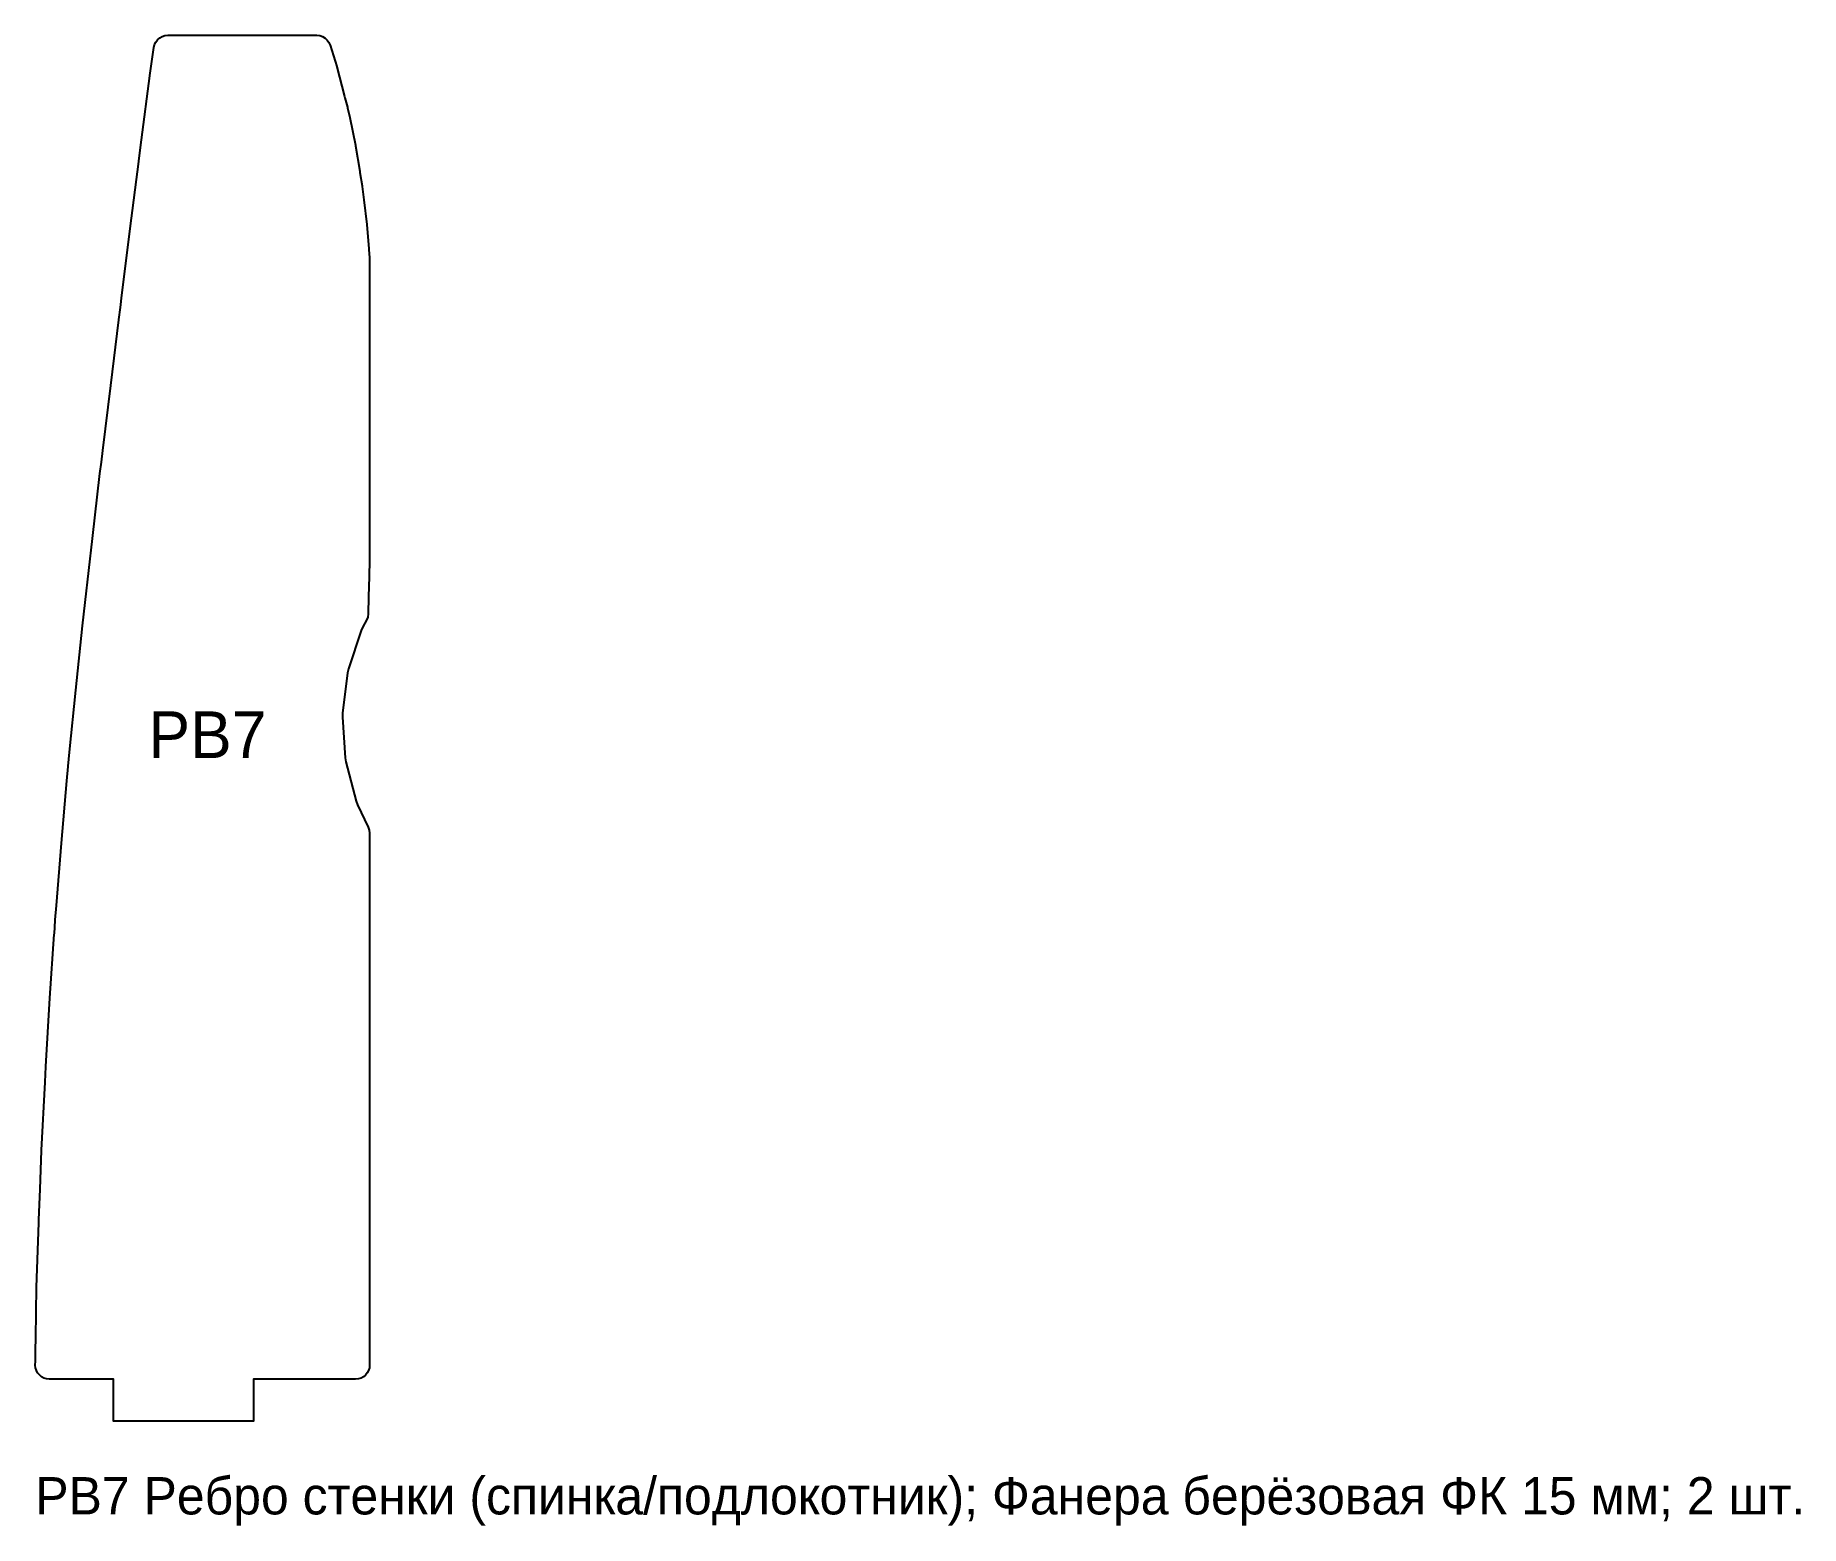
# Model space of a CAD drawing. Header units: millimetres. Extents: x 0 to 378, y -22 to 297.
import ezdxf
from ezdxf.enums import TextEntityAlignment as Align

# ---------------------------------------------------------------- set-up
doc = ezdxf.new("R2010")
doc.units = ezdxf.units.MM
doc.layers.add('CUT_OUT', color=7, linetype='Continuous')
doc.layers.add('TEXT', color=8, linetype='Continuous')

msp = doc.modelspace()

# ---------------------------------------------------------------- linework, layer by layer
at = {"layer": 'CUT_OUT'}
msp.add_lwpolyline([(2.41, 9.06), (1.85, 9.23), (1.33, 9.51), (0.87, 9.89), (0.5, 10.34), (0.22, 10.87), (0.05, 11.43), (0, 12.02), (0.01, 12.83), (0.01, 12.84), (0.03, 15.32), (0.03, 15.36), (0.08, 17.69), (0.08, 17.83), (0.29, 28.69), (0.29, 28.72), (0.72, 42.46), (0.72, 42.47), (0.73, 42.7), (0.73, 42.73), (0.74, 43.01), (0.74, 43.11), (1.01, 49.68), (1.35, 58.03), (1.35, 58.05), (2.09, 72.66), (2.1, 72.81), (2.16, 74.24), (2.17, 74.27), (2.26, 75.99), (2.26, 76), (3.13, 90.65), (3.13, 90.68), (4.07, 104.37), (4.08, 104.46), (4.28, 107.39), (4.28, 107.43), (4.52, 110.53), (4.52, 110.53), (5.58, 123.86), (5.58, 123.89), (6.78, 137.23), (7.05, 140.32), (7.05, 140.34), (7.35, 143.36), (8.66, 156.66), (8.66, 156.68), (10.12, 170.42), (10.39, 172.95), (10.39, 172.97), (10.67, 175.47), (12.22, 189.17), (12.22, 189.19), (13.86, 203.08), (14.15, 205.5), (14.15, 205.51), (14.45, 208), (16.15, 221.92), (16.15, 221.93), (17.91, 236.04), (17.92, 236.1), (18.23, 238.68), (18.56, 241.31), (18.56, 241.32), (20.34, 255.55), (20.34, 255.56), (22.17, 269.93), (22.18, 270.03), (22.47, 272.37), (22.48, 272.39), (22.76, 274.58), (22.76, 274.59), (24.57, 288.33), (24.57, 288.35), (25.41, 294.41), (25.56, 295.01), (25.82, 295.56), (26.19, 296.05), (26.65, 296.45), (27.19, 296.75), (27.77, 296.94), (28.38, 297), (60.31, 297), (60.94, 296.93), (61.54, 296.74), (62.09, 296.42), (62.56, 295.99), (62.92, 295.47), (63.18, 294.89), (64.58, 290.34), (64.62, 290.21), (66.26, 283.92), (66.33, 283.63), (66.87, 281.59), (66.91, 281.45), (67.36, 279.36), (67.36, 279.35), (68.6, 273.44), (68.63, 273.31), (69.52, 267.86), (69.56, 267.6), (70.04, 264.74), (70.06, 264.61), (70.42, 261.74), (70.42, 261.73), (71.05, 256.48), (71.06, 256.36), (71.47, 251.3), (71.49, 251.03), (71.63, 249.36), (71.64, 249.1), (71.64, 186.29), (71.64, 186.21), (71.59, 184.36), (71.51, 181.13), (71.51, 180.95), (71.41, 176.74), (71.41, 176.65), (71.34, 173.04), (71.23, 172.32), (70.95, 171.64), (70.18, 170.26), (69.84, 169.47), (67.11, 161.2), (66.92, 160.36), (65.83, 151.72), (65.8, 150.86), (66.37, 142.16), (66.51, 141.31), (68.73, 132.89), (69.03, 132.08), (71.34, 127.28), (71.57, 126.64), (71.64, 125.98), (71.64, 12), (71.58, 11.41), (71.41, 10.85), (71.14, 10.33), (70.76, 9.88), (70.31, 9.51), (69.79, 9.23), (69.23, 9.06), (68.64, 9), (46.74, 9), (46.74, 0), (16.74, 0), (16.74, 9), (3, 9), (2.41, 9.06)], close=True, dxfattribs=at)

# ---------------------------------------------------------------- texts
at = {"layer": 'TEXT'}
msp.add_text('РВ7', height=10, dxfattribs=at).set_placement((36.88, 147.11), align=Align.MIDDLE_CENTER)
msp.add_text('РВ7 Ребро стенки (спинка/подлокотник); Фанера берёзовая ФК 15 мм; 2 шт.', height=8, dxfattribs=at).set_placement((0, -20))

doc.saveas('drawing.dxf')
